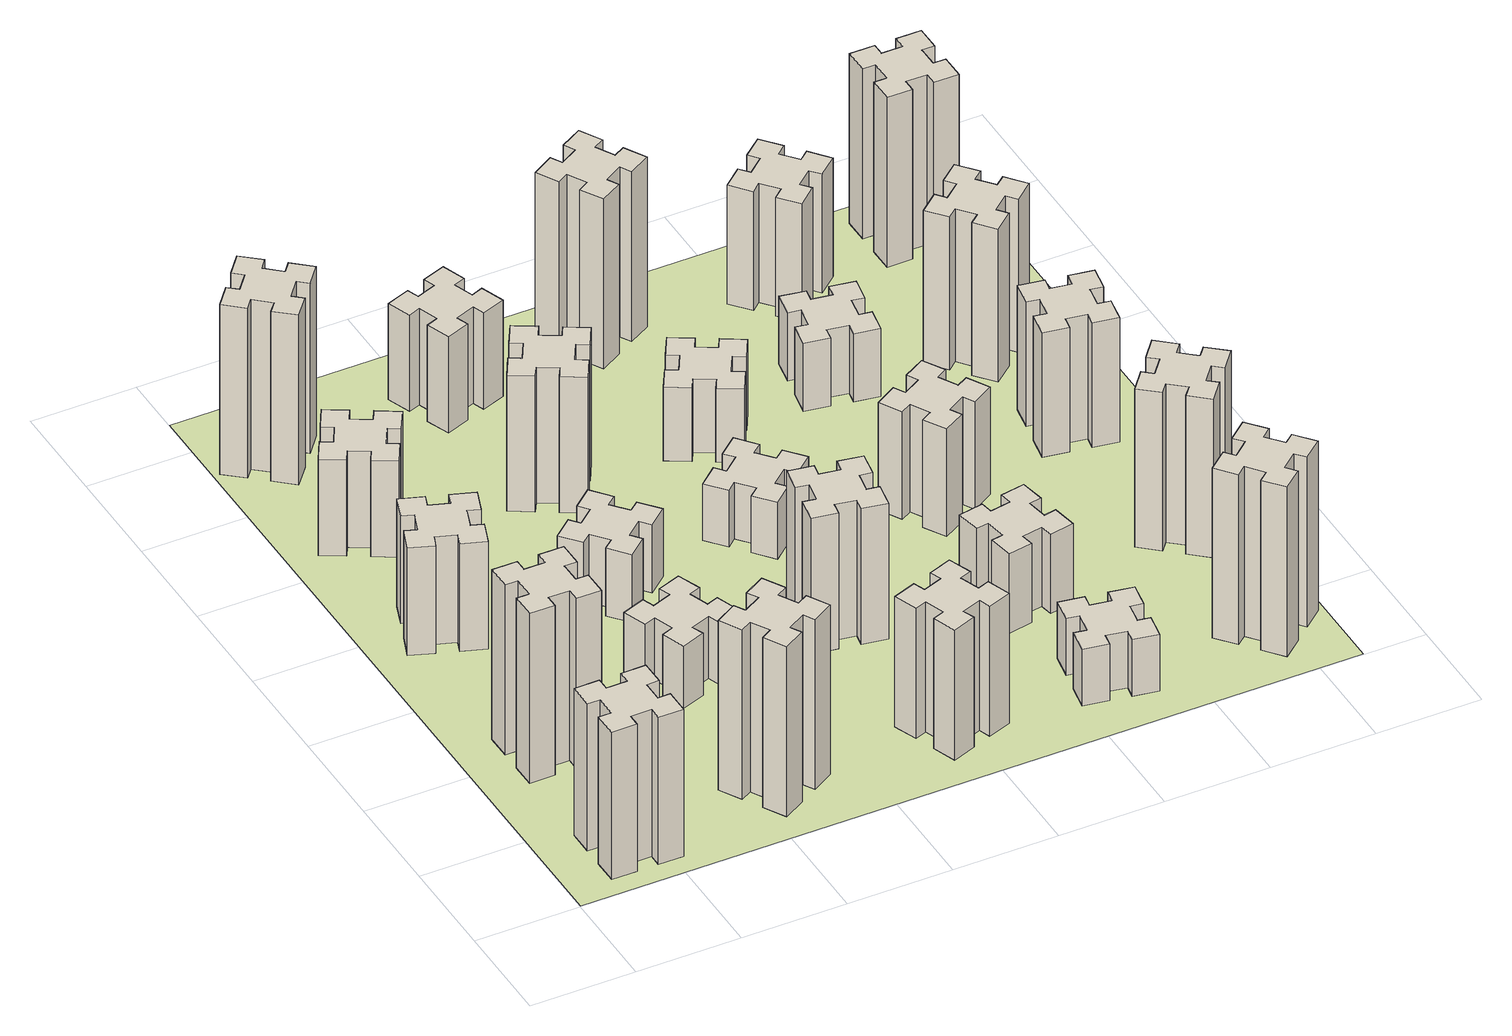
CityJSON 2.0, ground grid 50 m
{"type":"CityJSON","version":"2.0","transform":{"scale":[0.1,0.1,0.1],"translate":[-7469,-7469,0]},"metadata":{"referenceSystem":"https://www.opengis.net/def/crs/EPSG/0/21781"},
"CityObjects":{
"building1":{"type":"Building","attributes":{"class":"1000","function":"1000","usage":"1000","yearOfConstruction":2016,"roofType":"1000","measuredHeight":78,"storeysAboveGround":30,"storeysBelowGround":0},"geometry":[{"type":"Solid","lod":"1","boundaries":[[[[0,1,2,3,4,5,6,7,8,9,10,11,12,13,14,15,16,17,18,19]],[[17,16,20,21]],[[16,15,22,20]],[[15,14,23,22]],[[14,13,24,23]],[[13,12,25,24]],[[12,11,26,25]],[[11,10,27,26]],[[10,9,28,27]],[[9,8,29,28]],[[8,7,30,29]],[[7,6,31,30]],[[6,5,32,31]],[[5,4,33,32]],[[4,3,34,33]],[[3,2,35,34]],[[2,1,36,35]],[[1,0,37,36]],[[0,19,38,37]],[[19,18,39,38]],[[18,17,21,39]],[[24,25,26,27,28,29,30,31,32,33,34,35,36,37,38,39,21,20,22,23]]]]}]},
"building2":{"type":"Building","attributes":{"class":"1000","function":"1000","usage":"1000","yearOfConstruction":2016,"roofType":"1000","measuredHeight":90,"storeysAboveGround":30,"storeysBelowGround":0},"geometry":[{"type":"Solid","lod":"1","boundaries":[[[[40,41,42,43,44,45,46,47,48,49,50,51,52,53,54,55,56,57,58,59]],[[57,56,60,61]],[[56,55,62,60]],[[55,54,63,62]],[[54,53,64,63]],[[53,52,65,64]],[[52,51,66,65]],[[51,50,67,66]],[[50,49,68,67]],[[49,48,69,68]],[[48,47,70,69]],[[47,46,71,70]],[[46,45,72,71]],[[45,44,73,72]],[[44,43,74,73]],[[43,42,75,74]],[[42,41,76,75]],[[41,40,77,76]],[[40,59,78,77]],[[59,58,79,78]],[[58,57,61,79]],[[64,65,66,67,68,69,70,71,72,73,74,75,76,77,78,79,61,60,62,63]]]]}]},
"building3":{"type":"Building","attributes":{"class":"1000","function":"1000","usage":"1000","yearOfConstruction":2016,"roofType":"1000","measuredHeight":57,"storeysAboveGround":30,"storeysBelowGround":0},"geometry":[{"type":"Solid","lod":"1","boundaries":[[[[80,81,82,83,84,85,86,87,88,89,90,91,92,93,94,95,96,97,98,99]],[[97,96,100,101]],[[96,95,102,100]],[[95,94,103,102]],[[94,93,104,103]],[[93,92,105,104]],[[92,91,106,105]],[[91,90,107,106]],[[90,89,108,107]],[[89,88,109,108]],[[88,87,110,109]],[[87,86,111,110]],[[86,85,112,111]],[[85,84,113,112]],[[84,83,114,113]],[[83,82,115,114]],[[82,81,116,115]],[[81,80,117,116]],[[80,99,118,117]],[[99,98,119,118]],[[98,97,101,119]],[[104,105,106,107,108,109,110,111,112,113,114,115,116,117,118,119,101,100,102,103]]]]}]},
"building4":{"type":"Building","attributes":{"class":"1000","function":"1000","usage":"1000","yearOfConstruction":2016,"roofType":"1000","measuredHeight":51,"storeysAboveGround":30,"storeysBelowGround":0},"geometry":[{"type":"Solid","lod":"1","boundaries":[[[[120,121,122,123,124,125,126,127,128,129,130,131,132,133,134,135,136,137,138,139]],[[137,136,140,141]],[[136,135,142,140]],[[135,134,143,142]],[[134,133,144,143]],[[133,132,145,144]],[[132,131,146,145]],[[131,130,147,146]],[[130,129,148,147]],[[129,128,149,148]],[[128,127,150,149]],[[127,126,151,150]],[[126,125,152,151]],[[125,124,153,152]],[[124,123,154,153]],[[123,122,155,154]],[[122,121,156,155]],[[121,120,157,156]],[[120,139,158,157]],[[139,138,159,158]],[[138,137,141,159]],[[144,145,146,147,148,149,150,151,152,153,154,155,156,157,158,159,141,140,142,143]]]]}]},
"building5":{"type":"Building","attributes":{"class":"1000","function":"1000","usage":"1000","yearOfConstruction":2016,"roofType":"1000","measuredHeight":90,"storeysAboveGround":30,"storeysBelowGround":0},"geometry":[{"type":"Solid","lod":"1","boundaries":[[[[160,161,162,163,164,165,166,167,168,169,170,171,172,173,174,175,176,177,178,179]],[[177,176,180,181]],[[176,175,182,180]],[[175,174,183,182]],[[174,173,184,183]],[[173,172,185,184]],[[172,171,186,185]],[[171,170,187,186]],[[170,169,188,187]],[[169,168,189,188]],[[168,167,190,189]],[[167,166,191,190]],[[166,165,192,191]],[[165,164,193,192]],[[164,163,194,193]],[[163,162,195,194]],[[162,161,196,195]],[[161,160,197,196]],[[160,179,198,197]],[[179,178,199,198]],[[178,177,181,199]],[[184,185,186,187,188,189,190,191,192,193,194,195,196,197,198,199,181,180,182,183]]]]}]},
"building6":{"type":"Building","attributes":{"class":"1000","function":"1000","usage":"1000","yearOfConstruction":2016,"roofType":"1000","measuredHeight":90,"storeysAboveGround":30,"storeysBelowGround":0},"geometry":[{"type":"Solid","lod":"1","boundaries":[[[[200,201,202,203,204,205,206,207,208,209,210,211,212,213,214,215,216,217,218,219]],[[217,216,220,221]],[[216,215,222,220]],[[215,214,223,222]],[[214,213,224,223]],[[213,212,225,224]],[[212,211,226,225]],[[211,210,227,226]],[[210,209,228,227]],[[209,208,229,228]],[[208,207,230,229]],[[207,206,231,230]],[[206,205,232,231]],[[205,204,233,232]],[[204,203,234,233]],[[203,202,235,234]],[[202,201,236,235]],[[201,200,237,236]],[[200,219,238,237]],[[219,218,239,238]],[[218,217,221,239]],[[224,225,226,227,228,229,230,231,232,233,234,235,236,237,238,239,221,220,222,223]]]]}]},
"building7":{"type":"Building","attributes":{"class":"1000","function":"1000","usage":"1000","yearOfConstruction":2016,"roofType":"1000","measuredHeight":33,"storeysAboveGround":30,"storeysBelowGround":0},"geometry":[{"type":"Solid","lod":"1","boundaries":[[[[240,241,242,243,244,245,246,247,248,249,250,251,252,253,254,255,256,257,258,259]],[[257,256,260,261]],[[256,255,262,260]],[[255,254,263,262]],[[254,253,264,263]],[[253,252,265,264]],[[252,251,266,265]],[[251,250,267,266]],[[250,249,268,267]],[[249,248,269,268]],[[248,247,270,269]],[[247,246,271,270]],[[246,245,272,271]],[[245,244,273,272]],[[244,243,274,273]],[[243,242,275,274]],[[242,241,276,275]],[[241,240,277,276]],[[240,259,278,277]],[[259,258,279,278]],[[258,257,261,279]],[[264,265,266,267,268,269,270,271,272,273,274,275,276,277,278,279,261,260,262,263]]]]}]},
"building8":{"type":"Building","attributes":{"class":"1000","function":"1000","usage":"1000","yearOfConstruction":2016,"roofType":"1000","measuredHeight":36,"storeysAboveGround":30,"storeysBelowGround":0},"geometry":[{"type":"Solid","lod":"1","boundaries":[[[[280,281,282,283,284,285,286,287,288,289,290,291,292,293,294,295,296,297,298,299]],[[297,296,300,301]],[[296,295,302,300]],[[295,294,303,302]],[[294,293,304,303]],[[293,292,305,304]],[[292,291,306,305]],[[291,290,307,306]],[[290,289,308,307]],[[289,288,309,308]],[[288,287,310,309]],[[287,286,311,310]],[[286,285,312,311]],[[285,284,313,312]],[[284,283,314,313]],[[283,282,315,314]],[[282,281,316,315]],[[281,280,317,316]],[[280,299,318,317]],[[299,298,319,318]],[[298,297,301,319]],[[304,305,306,307,308,309,310,311,312,313,314,315,316,317,318,319,301,300,302,303]]]]}]},
"building9":{"type":"Building","attributes":{"class":"1000","function":"1000","usage":"1000","yearOfConstruction":2016,"roofType":"1000","measuredHeight":72,"storeysAboveGround":30,"storeysBelowGround":0},"geometry":[{"type":"Solid","lod":"1","boundaries":[[[[320,321,322,323,324,325,326,327,328,329,330,331,332,333,334,335,336,337,338,339]],[[337,336,340,341]],[[336,335,342,340]],[[335,334,343,342]],[[334,333,344,343]],[[333,332,345,344]],[[332,331,346,345]],[[331,330,347,346]],[[330,329,348,347]],[[329,328,349,348]],[[328,327,350,349]],[[327,326,351,350]],[[326,325,352,351]],[[325,324,353,352]],[[324,323,354,353]],[[323,322,355,354]],[[322,321,356,355]],[[321,320,357,356]],[[320,339,358,357]],[[339,338,359,358]],[[338,337,341,359]],[[344,345,346,347,348,349,350,351,352,353,354,355,356,357,358,359,341,340,342,343]]]]}]},
"building10":{"type":"Building","attributes":{"class":"1000","function":"1000","usage":"1000","yearOfConstruction":2016,"roofType":"1000","measuredHeight":69,"storeysAboveGround":30,"storeysBelowGround":0},"geometry":[{"type":"Solid","lod":"1","boundaries":[[[[360,361,362,363,364,365,366,367,368,369,370,371,372,373,374,375,376,377,378,379]],[[377,376,380,381]],[[376,375,382,380]],[[375,374,383,382]],[[374,373,384,383]],[[373,372,385,384]],[[372,371,386,385]],[[371,370,387,386]],[[370,369,388,387]],[[369,368,389,388]],[[368,367,390,389]],[[367,366,391,390]],[[366,365,392,391]],[[365,364,393,392]],[[364,363,394,393]],[[363,362,395,394]],[[362,361,396,395]],[[361,360,397,396]],[[360,379,398,397]],[[379,378,399,398]],[[378,377,381,399]],[[384,385,386,387,388,389,390,391,392,393,394,395,396,397,398,399,381,380,382,383]]]]}]},
"building11":{"type":"Building","attributes":{"class":"1000","function":"1000","usage":"1000","yearOfConstruction":2016,"roofType":"1000","measuredHeight":51,"storeysAboveGround":30,"storeysBelowGround":0},"geometry":[{"type":"Solid","lod":"1","boundaries":[[[[400,401,402,403,404,405,406,407,408,409,410,411,412,413,414,415,416,417,418,419]],[[417,416,420,421]],[[416,415,422,420]],[[415,414,423,422]],[[414,413,424,423]],[[413,412,425,424]],[[412,411,426,425]],[[411,410,427,426]],[[410,409,428,427]],[[409,408,429,428]],[[408,407,430,429]],[[407,406,431,430]],[[406,405,432,431]],[[405,404,433,432]],[[404,403,434,433]],[[403,402,435,434]],[[402,401,436,435]],[[401,400,437,436]],[[400,419,438,437]],[[419,418,439,438]],[[418,417,421,439]],[[424,425,426,427,428,429,430,431,432,433,434,435,436,437,438,439,421,420,422,423]]]]}]},
"building12":{"type":"Building","attributes":{"class":"1000","function":"1000","usage":"1000","yearOfConstruction":2016,"roofType":"1000","measuredHeight":72,"storeysAboveGround":30,"storeysBelowGround":0},"geometry":[{"type":"Solid","lod":"1","boundaries":[[[[440,441,442,443,444,445,446,447,448,449,450,451,452,453,454,455,456,457,458,459]],[[457,456,460,461]],[[456,455,462,460]],[[455,454,463,462]],[[454,453,464,463]],[[453,452,465,464]],[[452,451,466,465]],[[451,450,467,466]],[[450,449,468,467]],[[449,448,469,468]],[[448,447,470,469]],[[447,446,471,470]],[[446,445,472,471]],[[445,444,473,472]],[[444,443,474,473]],[[443,442,475,474]],[[442,441,476,475]],[[441,440,477,476]],[[440,459,478,477]],[[459,458,479,478]],[[458,457,461,479]],[[464,465,466,467,468,469,470,471,472,473,474,475,476,477,478,479,461,460,462,463]]]]}]},
"building13":{"type":"Building","attributes":{"class":"1000","function":"1000","usage":"1000","yearOfConstruction":2016,"roofType":"1000","measuredHeight":30,"storeysAboveGround":30,"storeysBelowGround":0},"geometry":[{"type":"Solid","lod":"1","boundaries":[[[[480,481,482,483,484,485,486,487,488,489,490,491,492,493,494,495,496,497,498,499]],[[497,496,500,501]],[[496,495,502,500]],[[495,494,503,502]],[[494,493,504,503]],[[493,492,505,504]],[[492,491,506,505]],[[491,490,507,506]],[[490,489,508,507]],[[489,488,509,508]],[[488,487,510,509]],[[487,486,511,510]],[[486,485,512,511]],[[485,484,513,512]],[[484,483,514,513]],[[483,482,515,514]],[[482,481,516,515]],[[481,480,517,516]],[[480,499,518,517]],[[499,498,519,518]],[[498,497,501,519]],[[504,505,506,507,508,509,510,511,512,513,514,515,516,517,518,519,501,500,502,503]]]]}]},
"building14":{"type":"Building","attributes":{"class":"1000","function":"1000","usage":"1000","yearOfConstruction":2016,"roofType":"1000","measuredHeight":39,"storeysAboveGround":30,"storeysBelowGround":0},"geometry":[{"type":"Solid","lod":"1","boundaries":[[[[520,521,522,523,524,525,526,527,528,529,530,531,532,533,534,535,536,537,538,539]],[[537,536,540,541]],[[536,535,542,540]],[[535,534,543,542]],[[534,533,544,543]],[[533,532,545,544]],[[532,531,546,545]],[[531,530,547,546]],[[530,529,548,547]],[[529,528,549,548]],[[528,527,550,549]],[[527,526,551,550]],[[526,525,552,551]],[[525,524,553,552]],[[524,523,554,553]],[[523,522,555,554]],[[522,521,556,555]],[[521,520,557,556]],[[520,539,558,557]],[[539,538,559,558]],[[538,537,541,559]],[[544,545,546,547,548,549,550,551,552,553,554,555,556,557,558,559,541,540,542,543]]]]}]},
"building15":{"type":"Building","attributes":{"class":"1000","function":"1000","usage":"1000","yearOfConstruction":2016,"roofType":"1000","measuredHeight":30,"storeysAboveGround":30,"storeysBelowGround":0},"geometry":[{"type":"Solid","lod":"1","boundaries":[[[[560,561,562,563,564,565,566,567,568,569,570,571,572,573,574,575,576,577,578,579]],[[577,576,580,581]],[[576,575,582,580]],[[575,574,583,582]],[[574,573,584,583]],[[573,572,585,584]],[[572,571,586,585]],[[571,570,587,586]],[[570,569,588,587]],[[569,568,589,588]],[[568,567,590,589]],[[567,566,591,590]],[[566,565,592,591]],[[565,564,593,592]],[[564,563,594,593]],[[563,562,595,594]],[[562,561,596,595]],[[561,560,597,596]],[[560,579,598,597]],[[579,578,599,598]],[[578,577,581,599]],[[584,585,586,587,588,589,590,591,592,593,594,595,596,597,598,599,581,580,582,583]]]]}]},
"building16":{"type":"Building","attributes":{"class":"1000","function":"1000","usage":"1000","yearOfConstruction":2016,"roofType":"1000","measuredHeight":90,"storeysAboveGround":30,"storeysBelowGround":0},"geometry":[{"type":"Solid","lod":"1","boundaries":[[[[600,601,602,603,604,605,606,607,608,609,610,611,612,613,614,615,616,617,618,619]],[[617,616,620,621]],[[616,615,622,620]],[[615,614,623,622]],[[614,613,624,623]],[[613,612,625,624]],[[612,611,626,625]],[[611,610,627,626]],[[610,609,628,627]],[[609,608,629,628]],[[608,607,630,629]],[[607,606,631,630]],[[606,605,632,631]],[[605,604,633,632]],[[604,603,634,633]],[[603,602,635,634]],[[602,601,636,635]],[[601,600,637,636]],[[600,619,638,637]],[[619,618,639,638]],[[618,617,621,639]],[[624,625,626,627,628,629,630,631,632,633,634,635,636,637,638,639,621,620,622,623]]]]}]},
"building17":{"type":"Building","attributes":{"class":"1000","function":"1000","usage":"1000","yearOfConstruction":2016,"roofType":"1000","measuredHeight":42,"storeysAboveGround":30,"storeysBelowGround":0},"geometry":[{"type":"Solid","lod":"1","boundaries":[[[[640,641,642,643,644,645,646,647,648,649,650,651,652,653,654,655,656,657,658,659]],[[657,656,660,661]],[[656,655,662,660]],[[655,654,663,662]],[[654,653,664,663]],[[653,652,665,664]],[[652,651,666,665]],[[651,650,667,666]],[[650,649,668,667]],[[649,648,669,668]],[[648,647,670,669]],[[647,646,671,670]],[[646,645,672,671]],[[645,644,673,672]],[[644,643,674,673]],[[643,642,675,674]],[[642,641,676,675]],[[641,640,677,676]],[[640,659,678,677]],[[659,658,679,678]],[[658,657,661,679]],[[664,665,666,667,668,669,670,671,672,673,674,675,676,677,678,679,661,660,662,663]]]]}]},
"building18":{"type":"Building","attributes":{"class":"1000","function":"1000","usage":"1000","yearOfConstruction":2016,"roofType":"1000","measuredHeight":57,"storeysAboveGround":30,"storeysBelowGround":0},"geometry":[{"type":"Solid","lod":"1","boundaries":[[[[680,681,682,683,684,685,686,687,688,689,690,691,692,693,694,695,696,697,698,699]],[[697,696,700,701]],[[696,695,702,700]],[[695,694,703,702]],[[694,693,704,703]],[[693,692,705,704]],[[692,691,706,705]],[[691,690,707,706]],[[690,689,708,707]],[[689,688,709,708]],[[688,687,710,709]],[[687,686,711,710]],[[686,685,712,711]],[[685,684,713,712]],[[684,683,714,713]],[[683,682,715,714]],[[682,681,716,715]],[[681,680,717,716]],[[680,699,718,717]],[[699,698,719,718]],[[698,697,701,719]],[[704,705,706,707,708,709,710,711,712,713,714,715,716,717,718,719,701,700,702,703]]]]}]},
"building19":{"type":"Building","attributes":{"class":"1000","function":"1000","usage":"1000","yearOfConstruction":2016,"roofType":"1000","measuredHeight":36,"storeysAboveGround":30,"storeysBelowGround":0},"geometry":[{"type":"Solid","lod":"1","boundaries":[[[[720,721,722,723,724,725,726,727,728,729,730,731,732,733,734,735,736,737,738,739]],[[737,736,740,741]],[[736,735,742,740]],[[735,734,743,742]],[[734,733,744,743]],[[733,732,745,744]],[[732,731,746,745]],[[731,730,747,746]],[[730,729,748,747]],[[729,728,749,748]],[[728,727,750,749]],[[727,726,751,750]],[[726,725,752,751]],[[725,724,753,752]],[[724,723,754,753]],[[723,722,755,754]],[[722,721,756,755]],[[721,720,757,756]],[[720,739,758,757]],[[739,738,759,758]],[[738,737,741,759]],[[744,745,746,747,748,749,750,751,752,753,754,755,756,757,758,759,741,740,742,743]]]]}]},
"building20":{"type":"Building","attributes":{"class":"1000","function":"1000","usage":"1000","yearOfConstruction":2016,"roofType":"1000","measuredHeight":90,"storeysAboveGround":30,"storeysBelowGround":0},"geometry":[{"type":"Solid","lod":"1","boundaries":[[[[760,761,762,763,764,765,766,767,768,769,770,771,772,773,774,775,776,777,778,779]],[[777,776,780,781]],[[776,775,782,780]],[[775,774,783,782]],[[774,773,784,783]],[[773,772,785,784]],[[772,771,786,785]],[[771,770,787,786]],[[770,769,788,787]],[[769,768,789,788]],[[768,767,790,789]],[[767,766,791,790]],[[766,765,792,791]],[[765,764,793,792]],[[764,763,794,793]],[[763,762,795,794]],[[762,761,796,795]],[[761,760,797,796]],[[760,779,798,797]],[[779,778,799,798]],[[778,777,781,799]],[[784,785,786,787,788,789,790,791,792,793,794,795,796,797,798,799,781,780,782,783]]]]}]},
"building21":{"type":"Building","attributes":{"class":"1000","function":"1000","usage":"1000","yearOfConstruction":2016,"roofType":"1000","measuredHeight":63,"storeysAboveGround":30,"storeysBelowGround":0},"geometry":[{"type":"Solid","lod":"1","boundaries":[[[[800,801,802,803,804,805,806,807,808,809,810,811,812,813,814,815,816,817,818,819]],[[817,816,820,821]],[[816,815,822,820]],[[815,814,823,822]],[[814,813,824,823]],[[813,812,825,824]],[[812,811,826,825]],[[811,810,827,826]],[[810,809,828,827]],[[809,808,829,828]],[[808,807,830,829]],[[807,806,831,830]],[[806,805,832,831]],[[805,804,833,832]],[[804,803,834,833]],[[803,802,835,834]],[[802,801,836,835]],[[801,800,837,836]],[[800,819,838,837]],[[819,818,839,838]],[[818,817,821,839]],[[824,825,826,827,828,829,830,831,832,833,834,835,836,837,838,839,821,820,822,823]]]]}]},
"building22":{"type":"Building","attributes":{"class":"1000","function":"1000","usage":"1000","yearOfConstruction":2016,"roofType":"1000","measuredHeight":84,"storeysAboveGround":30,"storeysBelowGround":0},"geometry":[{"type":"Solid","lod":"1","boundaries":[[[[840,841,842,843,844,845,846,847,848,849,850,851,852,853,854,855,856,857,858,859]],[[857,856,860,861]],[[856,855,862,860]],[[855,854,863,862]],[[854,853,864,863]],[[853,852,865,864]],[[852,851,866,865]],[[851,850,867,866]],[[850,849,868,867]],[[849,848,869,868]],[[848,847,870,869]],[[847,846,871,870]],[[846,845,872,871]],[[845,844,873,872]],[[844,843,874,873]],[[843,842,875,874]],[[842,841,876,875]],[[841,840,877,876]],[[840,859,878,877]],[[859,858,879,878]],[[858,857,861,879]],[[864,865,866,867,868,869,870,871,872,873,874,875,876,877,878,879,861,860,862,863]]]]}]},
"building23":{"type":"Building","attributes":{"class":"1000","function":"1000","usage":"1000","yearOfConstruction":2016,"roofType":"1000","measuredHeight":66,"storeysAboveGround":30,"storeysBelowGround":0},"geometry":[{"type":"Solid","lod":"1","boundaries":[[[[880,881,882,883,884,885,886,887,888,889,890,891,892,893,894,895,896,897,898,899]],[[897,896,900,901]],[[896,895,902,900]],[[895,894,903,902]],[[894,893,904,903]],[[893,892,905,904]],[[892,891,906,905]],[[891,890,907,906]],[[890,889,908,907]],[[889,888,909,908]],[[888,887,910,909]],[[887,886,911,910]],[[886,885,912,911]],[[885,884,913,912]],[[884,883,914,913]],[[883,882,915,914]],[[882,881,916,915]],[[881,880,917,916]],[[880,899,918,917]],[[899,898,919,918]],[[898,897,901,919]],[[904,905,906,907,908,909,910,911,912,913,914,915,916,917,918,919,901,900,902,903]]]]}]},
"building24":{"type":"Building","attributes":{"class":"1000","function":"1000","usage":"1000","yearOfConstruction":2016,"roofType":"1000","measuredHeight":81,"storeysAboveGround":30,"storeysBelowGround":0},"geometry":[{"type":"Solid","lod":"1","boundaries":[[[[920,921,922,923,924,925,926,927,928,929,930,931,932,933,934,935,936,937,938,939]],[[937,936,940,941]],[[936,935,942,940]],[[935,934,943,942]],[[934,933,944,943]],[[933,932,945,944]],[[932,931,946,945]],[[931,930,947,946]],[[930,929,948,947]],[[929,928,949,948]],[[928,927,950,949]],[[927,926,951,950]],[[926,925,952,951]],[[925,924,953,952]],[[924,923,954,953]],[[923,922,955,954]],[[922,921,956,955]],[[921,920,957,956]],[[920,939,958,957]],[[939,938,959,958]],[[938,937,941,959]],[[944,945,946,947,948,949,950,951,952,953,954,955,956,957,958,959,941,940,942,943]]]]}]},
"building25":{"type":"Building","attributes":{"class":"1000","function":"1000","usage":"1000","yearOfConstruction":2016,"roofType":"1000","measuredHeight":90,"storeysAboveGround":30,"storeysBelowGround":0},"geometry":[{"type":"Solid","lod":"1","boundaries":[[[[960,961,962,963,964,965,966,967,968,969,970,971,972,973,974,975,976,977,978,979]],[[977,976,980,981]],[[976,975,982,980]],[[975,974,983,982]],[[974,973,984,983]],[[973,972,985,984]],[[972,971,986,985]],[[971,970,987,986]],[[970,969,988,987]],[[969,968,989,988]],[[968,967,990,989]],[[967,966,991,990]],[[966,965,992,991]],[[965,964,993,992]],[[964,963,994,993]],[[963,962,995,994]],[[962,961,996,995]],[[961,960,997,996]],[[960,979,998,997]],[[979,978,999,998]],[[978,977,981,999]],[[984,985,986,987,988,989,990,991,992,993,994,995,996,997,998,999,981,980,982,983]]]]}]},
"landuse1":{"type":"LandUse","attributes":{"name":"plot1","function":"1010"},"geometry":[{"type":"MultiSurface","lod":"1","boundaries":[[[1000,1001,1002,1003]]]}]}
},
"vertices":[
[265,325,0],[265,225,0],[205,225,0],[205,105,0],[325,105,0],[325,165,0],[425,165,0],[425,105,0],[545,105,0],[545,225,0],[485,225,0],[485,325,0],[545,325,0],[545,445,0],[425,445,0],[425,385,0],[325,385,0],[325,445,0],[205,445,0],[205,325,0],[325,385,780],[325,445,780],[425,385,780],[425,445,780],[545,445,780],[545,325,780],[485,325,780],[485,225,780],[545,225,780],[545,105,780],[425,105,780],[425,165,780],[325,165,780],[325,105,780],[205,105,780],[205,225,780],[265,225,780],[265,325,780],[205,325,780],[205,445,780],
[265,1065,0],[265,965,0],[205,965,0],[205,845,0],[325,845,0],[325,905,0],[425,905,0],[425,845,0],[545,845,0],[545,965,0],[485,965,0],[485,1065,0],[545,1065,0],[545,1185,0],[425,1185,0],[425,1125,0],[325,1125,0],[325,1185,0],[205,1185,0],[205,1065,0],[325,1125,900],[325,1185,900],[425,1125,900],[425,1185,900],[545,1185,900],[545,1065,900],[485,1065,900],[485,965,900],[545,965,900],[545,845,900],[425,845,900],[425,905,900],[325,905,900],[325,845,900],[205,845,900],[205,965,900],[265,965,900],[265,1065,900],[205,1065,900],[205,1185,900],
[291,1869,0],[385,1835,0],[364,1779,0],[477,1737,0],[518,1850,0],[462,1871,0],[496,1965,0],[552,1944,0],[593,2057,0],[480,2098,0],[460,2042,0],[366,2076,0],[387,2132,0],[274,2173,0],[233,2060,0],[289,2040,0],[255,1946,0],[199,1967,0],[157,1854,0],[270,1813,0],[255,1946,570],[199,1967,570],[289,2040,570],[233,2060,570],[274,2173,570],[387,2132,570],[366,2076,570],[460,2042,570],[480,2098,570],[593,2057,570],[552,1944,570],[496,1965,570],[462,1871,570],[518,1850,570],[477,1737,570],[364,1779,570],[385,1835,570],[291,1869,570],[270,1813,570],[157,1854,570],
[446,2597,0],[496,2684,0],[548,2654,0],[608,2758,0],[504,2818,0],[474,2766,0],[387,2816,0],[417,2868,0],[313,2928,0],[253,2824,0],[305,2794,0],[255,2707,0],[203,2737,0],[143,2633,0],[247,2573,0],[277,2625,0],[364,2575,0],[334,2523,0],[438,2463,0],[498,2567,0],[364,2575,510],[334,2523,510],[277,2625,510],[247,2573,510],[143,2633,510],[203,2737,510],[255,2707,510],[305,2794,510],[253,2824,510],[313,2928,510],[417,2868,510],[387,2816,510],[474,2766,510],[504,2818,510],[608,2758,510],[548,2654,510],[496,2684,510],[446,2597,510],[498,2567,510],[438,2463,510],
[1127,255,0],[1214,305,0],[1244,253,0],[1348,313,0],[1288,417,0],[1236,387,0],[1186,474,0],[1238,504,0],[1178,608,0],[1074,548,0],[1104,496,0],[1017,446,0],[987,498,0],[883,438,0],[943,334,0],[995,364,0],[1045,277,0],[993,247,0],[1053,143,0],[1157,203,0],[1045,277,900],[993,247,900],[995,364,900],[943,334,900],[883,438,900],[987,498,900],[1017,446,900],[1104,496,900],[1074,548,900],[1178,608,900],[1238,504,900],[1186,474,900],[1236,387,900],[1288,417,900],[1348,313,900],[1244,253,900],[1214,305,900],[1127,255,900],[1157,203,900],[1053,143,900],
[384,3387,0],[308,3452,0],[346,3498,0],[254,3575,0],[177,3483,0],[223,3444,0],[159,3368,0],[113,3406,0],[36,3314,0],[128,3237,0],[166,3283,0],[243,3219,0],[204,3173,0],[296,3096,0],[373,3188,0],[327,3226,0],[392,3303,0],[438,3264,0],[515,3356,0],[423,3433,0],[392,3303,900],[438,3264,900],[327,3226,900],[373,3188,900],[296,3096,900],[204,3173,900],[243,3219,900],[166,3283,900],[128,3237,900],[36,3314,900],[113,3406,900],[159,3368,900],[223,3444,900],[177,3483,900],[254,3575,900],[346,3498,900],[308,3452,900],[384,3387,900],[423,3433,900],[515,3356,900],
[1125,1336,0],[1031,1302,0],[1010,1358,0],[897,1317,0],[939,1204,0],[995,1225,0],[1029,1131,0],[973,1110,0],[1014,997,0],[1127,1039,0],[1106,1095,0],[1200,1129,0],[1220,1073,0],[1333,1114,0],[1292,1227,0],[1236,1206,0],[1202,1300,0],[1258,1320,0],[1217,1433,0],[1104,1392,0],[1202,1300,330],[1258,1320,330],[1236,1206,330],[1292,1227,330],[1333,1114,330],[1220,1073,330],[1200,1129,330],[1106,1095,330],[1127,1039,330],[1014,997,330],[973,1110,330],[1029,1131,330],[995,1225,330],[939,1204,330],[897,1317,330],[1010,1358,330],[1031,1302,330],[1125,1336,330],[1104,1392,330],[1217,1433,330],
[1083,1972,0],[1006,1907,0],[968,1953,0],[876,1876,0],[953,1784,0],[999,1823,0],[1063,1746,0],[1017,1708,0],[1094,1616,0],[1186,1693,0],[1148,1739,0],[1224,1803,0],[1263,1757,0],[1355,1834,0],[1278,1926,0],[1232,1888,0],[1167,1964,0],[1213,2003,0],[1136,2095,0],[1044,2018,0],[1167,1964,360],[1213,2003,360],[1232,1888,360],[1278,1926,360],[1355,1834,360],[1263,1757,360],[1224,1803,360],[1148,1739,360],[1186,1693,360],[1094,1616,360],[1017,1708,360],[1063,1746,360],[999,1823,360],[953,1784,360],[876,1876,360],[968,1953,360],[1006,1907,360],[1083,1972,360],[1044,2018,360],[1136,2095,360],
[1314,2666,0],[1227,2716,0],[1257,2768,0],[1153,2828,0],[1093,2724,0],[1145,2694,0],[1095,2607,0],[1043,2637,0],[983,2533,0],[1087,2473,0],[1117,2525,0],[1204,2475,0],[1174,2423,0],[1278,2363,0],[1338,2467,0],[1286,2497,0],[1336,2584,0],[1388,2554,0],[1448,2658,0],[1344,2718,0],[1336,2584,720],[1388,2554,720],[1286,2497,720],[1338,2467,720],[1278,2363,720],[1174,2423,720],[1204,2475,720],[1117,2525,720],[1087,2473,720],[983,2533,720],[1043,2637,720],[1095,2607,720],[1145,2694,720],[1093,2724,720],[1153,2828,720],[1257,2768,720],[1227,2716,720],[1314,2666,720],[1344,2718,720],[1448,2658,720],
[1965,496,0],[1871,462,0],[1850,518,0],[1737,477,0],[1779,364,0],[1835,385,0],[1869,291,0],[1813,270,0],[1854,157,0],[1967,199,0],[1946,255,0],[2040,289,0],[2060,233,0],[2173,274,0],[2132,387,0],[2076,366,0],[2042,460,0],[2098,480,0],[2057,593,0],[1944,552,0],[2042,460,690],[2098,480,690],[2076,366,690],[2132,387,690],[2173,274,690],[2060,233,690],[2040,289,690],[1946,255,690],[1967,199,690],[1854,157,690],[1813,270,690],[1869,291,690],[1835,385,690],[1779,364,690],[1737,477,690],[1850,518,690],[1871,462,690],[1965,496,690],[1944,552,690],[2057,593,690],
[1125,3456,0],[1031,3422,0],[1010,3478,0],[897,3437,0],[939,3324,0],[995,3345,0],[1029,3251,0],[973,3230,0],[1014,3117,0],[1127,3159,0],[1106,3215,0],[1200,3249,0],[1220,3193,0],[1333,3234,0],[1292,3347,0],[1236,3326,0],[1202,3420,0],[1258,3440,0],[1217,3553,0],[1104,3512,0],[1202,3420,510],[1258,3440,510],[1236,3326,510],[1292,3347,510],[1333,3234,510],[1220,3193,510],[1200,3249,510],[1106,3215,510],[1127,3159,510],[1014,3117,510],[973,3230,510],[1029,3251,510],[995,3345,510],[939,3324,510],[897,3437,510],[1010,3478,510],[1031,3422,510],[1125,3456,510],[1104,3512,510],[1217,3553,510],
[1955,1147,0],[1972,1245,0],[2031,1235,0],[2052,1353,0],[1934,1374,0],[1924,1315,0],[1825,1332,0],[1836,1391,0],[1717,1412,0],[1697,1294,0],[1756,1284,0],[1738,1185,0],[1679,1196,0],[1658,1077,0],[1777,1057,0],[1787,1116,0],[1885,1098,0],[1875,1039,0],[1993,1018,0],[2014,1137,0],[1885,1098,720],[1875,1039,720],[1787,1116,720],[1777,1057,720],[1658,1077,720],[1679,1196,720],[1738,1185,720],[1756,1284,720],[1697,1294,720],[1717,1412,720],[1836,1391,720],[1825,1332,720],[1924,1315,720],[1934,1374,720],[2052,1353,720],[2031,1235,720],[1972,1245,720],[1955,1147,720],[2014,1137,720],[1993,1018,720],
[1972,1988,0],[1907,2064,0],[1953,2103,0],[1876,2195,0],[1784,2118,0],[1823,2072,0],[1746,2007,0],[1708,2053,0],[1616,1976,0],[1693,1884,0],[1739,1923,0],[1803,1846,0],[1757,1808,0],[1834,1716,0],[1926,1793,0],[1888,1839,0],[1964,1903,0],[2003,1857,0],[2095,1934,0],[2018,2026,0],[1964,1903,300],[2003,1857,300],[1888,1839,300],[1926,1793,300],[1834,1716,300],[1757,1808,300],[1803,1846,300],[1739,1923,300],[1693,1884,300],[1616,1976,300],[1708,2053,300],[1746,2007,300],[1823,2072,300],[1784,2118,300],[1876,2195,300],[1953,2103,300],[1907,2064,300],[1972,1988,300],[2018,2026,300],[2095,1934,300],
[2026,2497,0],[2076,2584,0],[2128,2554,0],[2188,2658,0],[2084,2718,0],[2054,2666,0],[1967,2716,0],[1997,2768,0],[1893,2828,0],[1833,2724,0],[1885,2694,0],[1835,2607,0],[1783,2637,0],[1723,2533,0],[1827,2473,0],[1857,2525,0],[1944,2475,0],[1914,2423,0],[2018,2363,0],[2078,2467,0],[1944,2475,390],[1914,2423,390],[1857,2525,390],[1827,2473,390],[1723,2533,390],[1783,2637,390],[1835,2607,390],[1885,2694,390],[1833,2724,390],[1893,2828,390],[1997,2768,390],[1967,2716,390],[2054,2666,390],[2084,2718,390],[2188,2658,390],[2128,2554,390],[2076,2584,390],[2026,2497,390],[2078,2467,390],[2018,2363,390],
[2596,444,0],[2578,345,0],[2519,356,0],[2498,237,0],[2617,217,0],[2627,276,0],[2725,258,0],[2715,199,0],[2833,178,0],[2854,297,0],[2795,307,0],[2812,405,0],[2871,395,0],[2892,513,0],[2774,534,0],[2764,475,0],[2665,492,0],[2676,551,0],[2557,572,0],[2537,454,0],[2665,492,300],[2676,551,300],[2764,475,300],[2774,534,300],[2892,513,300],[2871,395,300],[2812,405,300],[2795,307,300],[2854,297,300],[2833,178,300],[2715,199,300],[2725,258,300],[2627,276,300],[2617,217,300],[2498,237,300],[2519,356,300],[2578,345,300],[2596,444,300],[2537,454,300],[2557,572,300],
[1844,3556,0],[1757,3506,0],[1727,3558,0],[1623,3498,0],[1683,3394,0],[1735,3424,0],[1785,3337,0],[1733,3307,0],[1793,3203,0],[1897,3263,0],[1867,3315,0],[1954,3365,0],[1984,3313,0],[2088,3373,0],[2028,3477,0],[1976,3447,0],[1926,3534,0],[1978,3564,0],[1918,3668,0],[1814,3608,0],[1926,3534,900],[1978,3564,900],[1976,3447,900],[2028,3477,900],[2088,3373,900],[1984,3313,900],[1954,3365,900],[1867,3315,900],[1897,3263,900],[1793,3203,900],[1733,3307,900],[1785,3337,900],[1735,3424,900],[1683,3394,900],[1623,3498,900],[1727,3558,900],[1757,3506,900],[1844,3556,900],[1814,3608,900],[1918,3668,900],
[2625,1132,0],[2527,1115,0],[2517,1174,0],[2398,1153,0],[2419,1035,0],[2478,1045,0],[2496,947,0],[2437,937,0],[2457,818,0],[2576,839,0],[2565,898,0],[2664,916,0],[2674,857,0],[2792,877,0],[2771,996,0],[2712,985,0],[2695,1084,0],[2754,1094,0],[2733,1212,0],[2615,1191,0],[2695,1084,420],[2754,1094,420],[2712,985,420],[2771,996,420],[2792,877,420],[2674,857,420],[2664,916,420],[2565,898,420],[2576,839,420],[2457,818,420],[2437,937,420],[2496,947,420],[2478,1045,420],[2419,1035,420],[2398,1153,420],[2517,1174,420],[2527,1115,420],[2625,1132,420],[2615,1191,420],[2733,1212,420],
[2475,1744,0],[2525,1657,0],[2473,1627,0],[2533,1523,0],[2637,1583,0],[2607,1635,0],[2694,1685,0],[2724,1633,0],[2828,1693,0],[2768,1797,0],[2716,1767,0],[2666,1854,0],[2718,1884,0],[2658,1988,0],[2554,1928,0],[2584,1876,0],[2497,1826,0],[2467,1878,0],[2363,1818,0],[2423,1714,0],[2497,1826,570],[2467,1878,570],[2584,1876,570],[2554,1928,570],[2658,1988,570],[2718,1884,570],[2666,1854,570],[2716,1767,570],[2768,1797,570],[2828,1693,570],[2724,1633,570],[2694,1685,570],[2607,1635,570],[2637,1583,570],[2533,1523,570],[2473,1627,570],[2525,1657,570],[2475,1744,570],[2423,1714,570],[2363,1818,570],
[2496,2764,0],[2478,2665,0],[2419,2676,0],[2398,2557,0],[2517,2537,0],[2527,2596,0],[2625,2578,0],[2615,2519,0],[2733,2498,0],[2754,2617,0],[2695,2627,0],[2712,2725,0],[2771,2715,0],[2792,2833,0],[2674,2854,0],[2664,2795,0],[2565,2812,0],[2576,2871,0],[2457,2892,0],[2437,2774,0],[2565,2812,360],[2576,2871,360],[2664,2795,360],[2674,2854,360],[2792,2833,360],[2771,2715,360],[2712,2725,360],[2695,2627,360],[2754,2617,360],[2733,2498,360],[2615,2519,360],[2625,2578,360],[2527,2596,360],[2517,2537,360],[2398,2557,360],[2419,2676,360],[2478,2665,360],[2496,2764,360],[2437,2774,360],[2457,2892,360],
[3468,259,0],[3544,323,0],[3583,277,0],[3675,354,0],[3598,446,0],[3552,408,0],[3487,484,0],[3533,523,0],[3456,615,0],[3364,538,0],[3403,492,0],[3326,427,0],[3288,473,0],[3196,396,0],[3273,304,0],[3319,343,0],[3383,266,0],[3337,228,0],[3414,136,0],[3506,213,0],[3383,266,900],[3337,228,900],[3319,343,900],[3273,304,900],[3196,396,900],[3288,473,900],[3326,427,900],[3403,492,900],[3364,538,900],[3456,615,900],[3533,523,900],[3487,484,900],[3552,408,900],[3598,446,900],[3675,354,900],[3583,277,900],[3544,323,900],[3468,259,900],[3506,213,900],[3414,136,900],
[2812,3368,0],[2747,3444,0],[2793,3483,0],[2716,3575,0],[2624,3498,0],[2663,3452,0],[2586,3387,0],[2548,3433,0],[2456,3356,0],[2533,3264,0],[2579,3303,0],[2643,3226,0],[2597,3188,0],[2674,3096,0],[2766,3173,0],[2728,3219,0],[2804,3283,0],[2843,3237,0],[2935,3314,0],[2858,3406,0],[2804,3283,630],[2843,3237,630],[2728,3219,630],[2766,3173,630],[2674,3096,630],[2597,3188,630],[2643,3226,630],[2579,3303,630],[2533,3264,630],[2456,3356,630],[2548,3433,630],[2586,3387,630],[2663,3452,630],[2624,3498,630],[2716,3575,630],[2793,3483,630],[2747,3444,630],[2812,3368,630],[2858,3406,630],[2935,3314,630],
[3487,1006,0],[3552,1083,0],[3598,1044,0],[3675,1136,0],[3583,1213,0],[3544,1167,0],[3468,1232,0],[3506,1278,0],[3414,1355,0],[3337,1263,0],[3383,1224,0],[3319,1148,0],[3273,1186,0],[3196,1094,0],[3288,1017,0],[3326,1063,0],[3403,999,0],[3364,953,0],[3456,876,0],[3533,968,0],[3403,999,840],[3364,953,840],[3326,1063,840],[3288,1017,840],[3196,1094,840],[3273,1186,840],[3319,1148,840],[3383,1224,840],[3337,1263,840],[3414,1355,840],[3506,1278,840],[3468,1232,840],[3544,1167,840],[3583,1213,840],[3675,1136,840],[3598,1044,840],[3552,1083,840],[3487,1006,840],[3533,968,840],[3456,876,840],
[3267,1856,0],[3365,1838,0],[3355,1779,0],[3473,1758,0],[3494,1877,0],[3435,1887,0],[3452,1985,0],[3511,1975,0],[3532,2093,0],[3414,2114,0],[3404,2055,0],[3305,2072,0],[3316,2131,0],[3197,2152,0],[3177,2034,0],[3236,2024,0],[3218,1925,0],[3159,1936,0],[3138,1817,0],[3257,1797,0],[3218,1925,660],[3159,1936,660],[3236,2024,660],[3177,2034,660],[3197,2152,660],[3316,2131,660],[3305,2072,660],[3404,2055,660],[3414,2114,660],[3532,2093,660],[3511,1975,660],[3452,1985,660],[3435,1887,660],[3494,1877,660],[3473,1758,660],[3355,1779,660],[3365,1838,660],[3267,1856,660],[3257,1797,660],[3138,1817,660],
[3119,2563,0],[3183,2486,0],[3137,2448,0],[3214,2356,0],[3306,2433,0],[3268,2479,0],[3344,2543,0],[3383,2497,0],[3475,2574,0],[3398,2666,0],[3352,2628,0],[3287,2704,0],[3333,2743,0],[3256,2835,0],[3164,2758,0],[3203,2712,0],[3126,2647,0],[3088,2693,0],[2996,2616,0],[3073,2524,0],[3126,2647,810],[3088,2693,810],[3203,2712,810],[3164,2758,810],[3256,2835,810],[3333,2743,810],[3287,2704,810],[3352,2628,810],[3398,2666,810],[3475,2574,810],[3383,2497,810],[3344,2543,810],[3268,2479,810],[3306,2433,810],[3214,2356,810],[3137,2448,810],[3183,2486,810],[3119,2563,810],[3073,2524,810],[2996,2616,810],
[3285,3325,0],[3385,3325,0],[3385,3265,0],[3505,3265,0],[3505,3385,0],[3445,3385,0],[3445,3485,0],[3505,3485,0],[3505,3605,0],[3385,3605,0],[3385,3545,0],[3285,3545,0],[3285,3605,0],[3165,3605,0],[3165,3485,0],[3225,3485,0],[3225,3385,0],[3165,3385,0],[3165,3265,0],[3285,3265,0],[3225,3385,900],[3165,3385,900],[3225,3485,900],[3165,3485,900],[3165,3605,900],[3285,3605,900],[3285,3545,900],[3385,3545,900],[3385,3605,900],[3505,3605,900],[3505,3485,900],[3445,3485,900],[3445,3385,900],[3505,3385,900],[3505,3265,900],[3385,3265,900],[3385,3325,900],[3285,3325,900],[3285,3265,900],[3165,3265,900],
[5,3705,0],[3705,3705,0],[3705,5,0],[5,5,0]
]}
